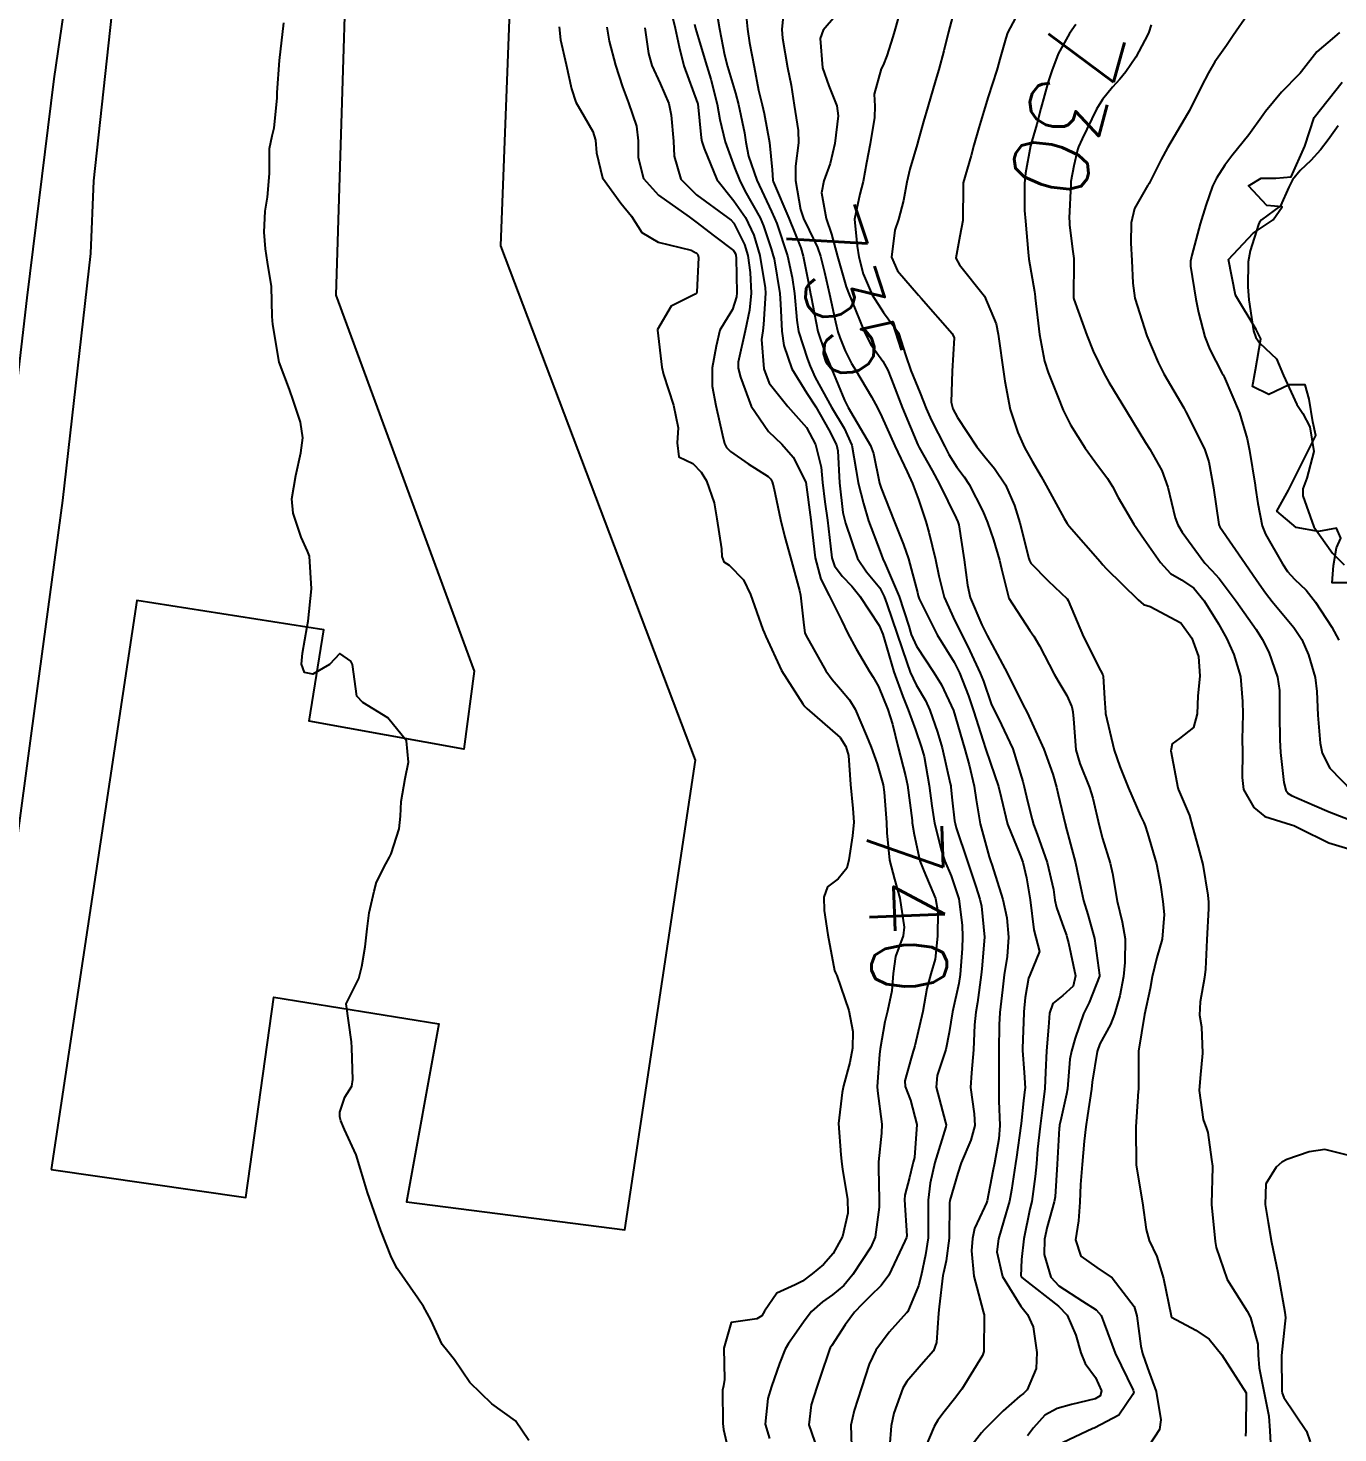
# Model space of a CAD drawing. Header units: metres. Extents: x 318500 to 325275, y 7408834 to 7428799.
# Drawn here: x 323753.2 to 323822.7, y 7420355.9 to 7420430.4 of the extents above; entities that cross this region are included whole.
import ezdxf
from ezdxf.enums import TextEntityAlignment as Align

# ---------------------------------------------------------------- set-up
doc = ezdxf.new("R2010")
doc.units = ezdxf.units.M
doc.header["$MEASUREMENT"] = 0
for name, color, linetype in [('Cotas', 45, 'Continuous'), ('Curvas de Nivel 1m', 11, 'Continuous'), ('Curvas de Nivel 5m', 15, 'Continuous'), ('Edificações', 30, 'Continuous'), ('Hidrografia', 140, 'Continuous'), ('Linha Férrea', 20, 'Continuous'), ('Vias Primárias', 230, 'Continuous')]:
    doc.layers.add(name, color=color, linetype=linetype)
doc.styles.add('Style-STANDARD', font='STANDARD.shx')

msp = doc.modelspace()

# ---------------------------------------------------------------- linework, layer by layer
at = {"layer": 'Curvas de Nivel 1m', "flags": 128}
for points, elevation in [([(323787.147, 7420432.096), (323787.549, 7420430.423), (323787.762, 7420429.443), (323788.004, 7420428.418), (323788.74, 7420426.438), (323788.747, 7420426.41), (323788.924, 7420424.609), (323788.97, 7420424.406), (323789.086, 7420424.033), (323789.755, 7420422.394), (323790.673, 7420421.254), (323791.286, 7420420.371), (323791.721, 7420419.434), (323792.04, 7420418.359), (323792.329, 7420416.64), (323792.346, 7420416.354), (323792.247, 7420414.693), (323792.196, 7420414.356), (323792.125, 7420413.906), (323792.261, 7420412.354), (323792.548, 7420411.577), (323793.536, 7420410.34), (323794.514, 7420409.234), (323795.001, 7420408.322), (323795.291, 7420407.121), (323795.377, 7420406.317), (323795.495, 7420405.284), (323795.626, 7420404.312), (323795.797, 7420402.942), (323795.872, 7420402.308), (323796.001, 7420401.891), (323796.41, 7420401.346), (323796.923, 7420400.81), (323797.352, 7420400.286), (323798.377, 7420398.718), (323798.574, 7420398.268), (323798.663, 7420397.97), (323799.144, 7420396.262), (323799.629, 7420394.955), (323799.91, 7420394.254), (323800.304, 7420393.187), (323800.627, 7420392.245), (323800.754, 7420391.772), (323801.032, 7420390.238), (323801.171, 7420389.158), (323801.319, 7420388.234), (323801.675, 7420386.772), (323801.853, 7420386.225), (323802.198, 7420385.44), (323802.603, 7420384.214), (323802.778, 7420382.823), (323802.798, 7420382.21), (323802.775, 7420381.586), (323802.678, 7420380.212), (323802.606, 7420379.729), (323802.273, 7420378.217), (323802.089, 7420377.12), (323801.911, 7420376.223), (323801.448, 7420374.84), (323801.4, 7420374.23), (323801.887, 7420372.358), (323801.922, 7420372.221), (323801.911, 7420372.113), (323801.335, 7420370.23), (323801.086, 7420369.13), (323800.975, 7420368.23), (323800.978, 7420367.206), (323800.971, 7420366.23), (323800.832, 7420365.33), (323800.611, 7420364.233), (323800.468, 7420363.679), (323799.891, 7420362.32), (323799.861, 7420362.27), (323799.829, 7420362.241), (323798.911, 7420361.218), (323798.204, 7420360.265), (323797.853, 7420359.523), (323797.433, 7420358.276), (323797.046, 7420357.058), (323796.875, 7420356.284), (323796.905, 7420355.171)], 739), ([(323789.742, 7420431.329), (323789.912, 7420430.393), (323790.164, 7420429.005), (323790.324, 7420428.387), (323790.749, 7420426.97), (323790.909, 7420426.377), (323791.224, 7420424.872), (323791.303, 7420424.371), (323791.45, 7420423.628), (323791.893, 7420422.362), (323792.665, 7420420.701), (323792.826, 7420420.348), (323792.939, 7420420.066), (323793.504, 7420418.341), (323793.768, 7420417.193), (323793.889, 7420416.337), (323794.004, 7420414.921), (323794.088, 7420414.335), (323794.565, 7420412.855), (323794.719, 7420412.485), (323794.784, 7420412.327), (323794.986, 7420411.891), (323795.84, 7420410.31), (323796.513, 7420409.193), (323796.926, 7420408.294), (323797.155, 7420406.958), (323797.263, 7420406.288), (323797.54, 7420405.208), (323797.816, 7420404.28), (323798.426, 7420402.645), (323798.574, 7420402.268), (323798.696, 7420401.989), (323799.44, 7420400.26), (323799.945, 7420398.685), (323800.079, 7420398.253), (323800.361, 7420397.621), (323801.275, 7420396.236), (323801.684, 7420395.58), (323802.32, 7420394.22), (323802.898, 7420392.211), (323803.145, 7420391.339), (323803.406, 7420390.203), (323803.516, 7420389.465), (323803.733, 7420388.198), (323804.214, 7420386.453), (323804.302, 7420386.189), (323804.356, 7420386.04), (323804.942, 7420384.182), (323805.145, 7420383.205), (323805.232, 7420382.179), (323805.157, 7420381.168), (323805.006, 7420380.181), (323804.909, 7420379.392), (323804.78, 7420378.183), (323804.738, 7420377.539), (323804.721, 7420376.184), (323804.729, 7420375.524), (323804.717, 7420374.183), (323804.717, 7420373.506), (323804.769, 7420372.183), (323804.719, 7420371.477), (323804.486, 7420370.185), (323804.406, 7420369.773), (323804.097, 7420368.189), (323804.069, 7420368.089), (323803.965, 7420367.863), (323803.424, 7420366.722), (323803.32, 7420366.199), (323803.275, 7420365.542), (323803.389, 7420364.198), (323803.892, 7420362.315), (323803.933, 7420362.189), (323803.944, 7420362.134), (323803.921, 7420360.189), (323803.858, 7420359.989), (323802.754, 7420358.206), (323802.367, 7420357.677), (323801.822, 7420356.996), (323801.487, 7420356.552), (323801.288, 7420356.225), (323800.855, 7420355.169)], 737), ([(323796.817, 7420431.974), (323795.412, 7420430.321), (323795.246, 7420429.87), (323795.377, 7420428.321), (323795.698, 7420427.373), (323796.132, 7420426.309), (323796.198, 7420425.771), (323796.024, 7420424.31), (323795.777, 7420423.24), (323795.434, 7420422.319), (323795.321, 7420421.68), (323795.571, 7420420.316), (323795.838, 7420419.498), (323796.166, 7420418.307), (323796.616, 7420416.703), (323796.775, 7420416.298), (323796.907, 7420415.994), (323797.593, 7420414.285), (323797.94, 7420413.646), (323798.565, 7420412.745), (323798.835, 7420412.267), (323799.029, 7420411.789), (323799.61, 7420410.259), (323800.431, 7420408.321), (323800.463, 7420408.25), (323800.499, 7420408.179), (323801.195, 7420406.947), (323801.572, 7420406.234), (323802.453, 7420404.43), (323802.551, 7420404.218), (323802.595, 7420404.071), (323802.892, 7420402.213), (323803.062, 7420400.866), (323803.209, 7420400.208), (323803.821, 7420398.756), (323804.108, 7420398.194), (323804.363, 7420397.697), (323805.184, 7420396.182), (323806.039, 7420394.456), (323806.187, 7420394.171), (323806.316, 7420393.912), (323807.106, 7420392.158), (323807.59, 7420390.831), (323807.78, 7420390.147), (323807.87, 7420389.76), (323808.241, 7420388.2), (323808.255, 7420388.155), (323808.266, 7420388.113), (323808.799, 7420386.131), (323808.952, 7420385.375), (323809.214, 7420384.124), (323809.442, 7420383.39), (323809.799, 7420382.115), (323810.069, 7420380.173), (323810.062, 7420380.111), (323809.514, 7420378.714), (323809.223, 7420378.123), (323808.776, 7420376.819), (323808.575, 7420376.133), (323808.494, 7420375.714), (323808.361, 7420374.135), (323808.32, 7420373.862), (323808.027, 7420372.586), (323807.95, 7420372.212), (323807.94, 7420372.141), (323807.93, 7420372.053), (323807.812, 7420370.143), (323807.708, 7420368.41), (323807.667, 7420368.145), (323807.287, 7420366.813), (323807.151, 7420366.152), (323807.129, 7420365.35), (323807.483, 7420364.147), (323807.913, 7420363.687), (323809.162, 7420362.86), (323809.895, 7420362.413), (323810.156, 7420362.107), (323810.313, 7420361.678), (323810.887, 7420360.1), (323811.841, 7420358.153), (323811.875, 7420358.08), (323811.879, 7420358.04), (323811.838, 7420357.918), (323811.091, 7420356.82), (323809.81, 7420356.138), (323809.786, 7420356.134), (323809.711, 7420356.111), (323807.801, 7420355.203)], 734), ([(323799.55, 7420431.526), (323799.192, 7420430.266), (323799.1, 7420429.962), (323798.78, 7420428.959), (323798.58, 7420428.466), (323798.485, 7420428.274), (323798.102, 7420426.927), (323798.137, 7420426.279), (323798.134, 7420425.679), (323797.892, 7420424.282), (323797.709, 7420423.281), (323797.53, 7420422.287), (323797.352, 7420421.618), (323797.068, 7420420.294), (323797.203, 7420418.849), (323797.291, 7420418.29), (323797.528, 7420417.385), (323798.005, 7420416.279), (323798.596, 7420415.329), (323799.398, 7420414.262), (323799.79, 7420413.035), (323800.061, 7420412.255), (323800.542, 7420411.049), (323800.86, 7420410.245), (323801.156, 7420409.605), (323801.851, 7420408.23), (323802.077, 7420407.808), (323802.489, 7420407.13), (323802.879, 7420406.609), (323803.155, 7420406.21), (323803.872, 7420404.785), (323804.125, 7420404.195), (323804.436, 7420403.273), (323804.765, 7420402.187), (323804.868, 7420401.733), (323805.253, 7420400.181), (323806.374, 7420398.451), (323806.58, 7420398.167), (323806.881, 7420397.643), (323807.665, 7420396.15), (323807.912, 7420395.722), (323808.329, 7420395.006), (323808.595, 7420394.408), (323808.655, 7420394.135), (323808.679, 7420393.77), (323808.809, 7420392.132), (323809.012, 7420391.396), (323809.532, 7420390.121), (323809.704, 7420389.568), (323810.047, 7420388.113), (323810.23, 7420387.423), (323810.623, 7420386.106), (323810.749, 7420385.558), (323811.007, 7420384.102), (323811.265, 7420383.003), (323811.42, 7420382.097), (323811.406, 7420380.833), (323811.34, 7420380.098), (323811.144, 7420379.07), (323810.861, 7420378.102), (323810.655, 7420377.544), (323810.084, 7420376.517), (323809.932, 7420376.112), (323809.677, 7420374.494), (323809.633, 7420374.116), (323809.43, 7420372.717), (323809.335, 7420372.12), (323809.247, 7420371.356), (323809.146, 7420370.123), (323809.053, 7420369.055), (323809.024, 7420368.124), (323808.945, 7420367.135), (323808.782, 7420366.127), (323809.073, 7420365.264), (323809.925, 7420364.649), (323810.728, 7420364.102), (323811.897, 7420362.589), (323812.048, 7420362.088), (323812.264, 7420360.474), (323812.337, 7420360.083), (323812.609, 7420359.328), (323813.07, 7420358.068), (323813.318, 7420356.565), (323813.253, 7420356.066), (323812.678, 7420355.194)], 733), ([(323802.494, 7420431.902), (323802.061, 7420430.231), (323801.797, 7420429.223), (323801.532, 7420428.239), (323801.359, 7420427.643), (323800.953, 7420426.247), (323800.732, 7420425.475), (323800.462, 7420424.513), (323800.386, 7420424.253), (323800.01, 7420422.947), (323799.845, 7420422.258), (323799.657, 7420421.279), (323799.396, 7420420.263), (323799.212, 7420419.707), (323799.028, 7420418.266), (323799.349, 7420417.543), (323800.463, 7420416.251), (323800.608, 7420416.092), (323802.252, 7420414.225), (323802.348, 7420413.994), (323802.251, 7420412.225), (323802.188, 7420410.573), (323802.283, 7420410.224), (323802.523, 7420409.759), (323803.556, 7420408.204), (323803.972, 7420407.675), (323804.489, 7420407.057), (323805.075, 7420406.184), (323805.551, 7420405.091), (323805.83, 7420404.176), (323806.311, 7420402.281), (323806.345, 7420402.171), (323806.419, 7420402.033), (323807.346, 7420401.093), (323808.348, 7420400.141), (323808.399, 7420400.059), (323809.222, 7420398.127), (323810.111, 7420396.345), (323810.239, 7420396.112), (323810.26, 7420396.032), (323810.327, 7420394.85), (323810.375, 7420394.109), (323810.381, 7420394.048), (323810.843, 7420392.104), (323811.137, 7420391.242), (323811.61, 7420390.096), (323812.245, 7420388.627), (323812.416, 7420388.262), (323812.485, 7420388.086), (323812.615, 7420387.704), (323813.082, 7420386.077), (323813.297, 7420384.97), (323813.427, 7420384.071), (323813.499, 7420383.395), (323813.385, 7420382.072), (323813.111, 7420381.11), (323812.861, 7420380.079), (323812.746, 7420379.455), (323812.456, 7420378.085), (323812.131, 7420376.139), (323812.129, 7420376.089), (323812.129, 7420376.04), (323812.124, 7420374.089), (323812.123, 7420374.015), (323812.028, 7420372.654), (323811.987, 7420372.124), (323811.985, 7420372.09), (323812, 7420370.09), (323812.353, 7420368.084), (323812.532, 7420366.664), (323812.707, 7420366.079), (323813.098, 7420365.233), (323813.45, 7420364.067), (323813.864, 7420362.087), (323813.869, 7420362.06), (323813.874, 7420362.045), (323813.89, 7420362.011), (323815.168, 7420361.326), (323815.878, 7420360.858), (323816.558, 7420360.023), (323817.84, 7420358.01), (323817.825, 7420356.01), (323817.807, 7420355.7)], 732), ([(323779.795, 7420355.477), (323779.077, 7420356.521), (323777.823, 7420357.414), (323776.661, 7420358.552), (323775.852, 7420359.746), (323775.492, 7420360.201), (323775.194, 7420360.57), (323774.586, 7420361.873), (323774.202, 7420362.585), (323773.896, 7420363.021), (323772.81, 7420364.607), (323772.501, 7420365.186), (323771.94, 7420366.62), (323771.229, 7420368.627), (323770.917, 7420369.7), (323770.629, 7420370.634), (323770.013, 7420371.973), (323769.809, 7420372.434), (323769.762, 7420372.644), (323769.765, 7420372.903), (323770.036, 7420373.688), (323770.405, 7420374.276), (323770.447, 7420374.636), (323770.407, 7420376.305), (323770.389, 7420376.637), (323770.1, 7420378.64), (323770.769, 7420379.985), (323770.928, 7420380.632), (323771.109, 7420381.667), (323771.213, 7420382.629), (323771.322, 7420383.475), (323771.576, 7420384.626), (323771.712, 7420385.099), (323772.202, 7420386.069), (323772.401, 7420386.424), (323772.481, 7420386.616), (323772.908, 7420387.932), (323772.98, 7420388.609), (323773.023, 7420389.383), (323773.227, 7420390.606), (323773.408, 7420391.468), (323773.307, 7420392.605), (323772.308, 7420393.826), (323770.984, 7420394.633), (323770.657, 7420394.97), (323770.44, 7420396.649), (323770.343, 7420396.835), (323769.765, 7420397.239), (323769.208, 7420396.661), (323768.335, 7420396.14), (323767.882, 7420396.223), (323767.722, 7420396.679), (323767.776, 7420397.251), (323768.037, 7420398.675), (323768.089, 7420398.959), (323768.255, 7420400.672), (323768.148, 7420402.404), (323768.056, 7420402.675), (323767.705, 7420403.406), (323767.285, 7420404.687), (323767.211, 7420405.439), (323767.421, 7420406.686), (323767.689, 7420407.883), (323767.803, 7420408.68), (323767.679, 7420409.516), (323767.283, 7420410.689), (323767.094, 7420411.25), (323766.55, 7420412.7), (323766.215, 7420414.705), (323766.174, 7420415.118), (323766.132, 7420416.707), (323765.924, 7420418.011), (323765.824, 7420418.712), (323765.753, 7420419.604), (323765.803, 7420420.713), (323765.921, 7420421.462), (323766.027, 7420422.71), (323766.033, 7420424.039), (323766.169, 7420424.708), (323766.285, 7420425.138), (323766.433, 7420426.705), (323766.441, 7420427.008), (323766.567, 7420428.703), (323766.79, 7420430.7)], 742), ([(323788.582, 7420430.632), (323788.638, 7420430.412), (323788.792, 7420429.884), (323789.236, 7420428.403), (323789.438, 7420427.721), (323789.781, 7420426.394), (323789.924, 7420425.585), (323790.197, 7420424.388), (323790.7, 7420423.034), (323790.971, 7420422.376), (323791.257, 7420421.796), (323792.055, 7420420.359), (323792.24, 7420419.94), (323792.644, 7420418.723), (323792.756, 7420418.349), (323792.797, 7420418.189), (323793.108, 7420416.345), (323793.149, 7420415.798), (323793.216, 7420414.344), (323793.322, 7420413.593), (323793.736, 7420412.338), (323794.541, 7420411.057), (323795.019, 7420410.323), (323795.71, 7420409.114), (323796.111, 7420408.306), (323796.178, 7420407.986), (323796.271, 7420406.303), (323796.456, 7420404.723), (323796.548, 7420404.299), (323796.583, 7420404.163), (323797.225, 7420402.288), (323797.71, 7420401.578), (323798.404, 7420400.716), (323798.644, 7420400.268), (323798.782, 7420399.879), (323799.331, 7420398.26), (323799.837, 7420396.766), (323800.014, 7420396.253), (323800.333, 7420395.568), (323800.829, 7420394.746), (323801.066, 7420394.239), (323801.469, 7420393.066), (323801.716, 7420392.229), (323802.148, 7420390.336), (323802.17, 7420390.221), (323802.179, 7420390.141), (323802.252, 7420389.455), (323802.376, 7420388.352), (323802.401, 7420388.218), (323802.466, 7420387.987), (323803.052, 7420386.207), (323803.51, 7420384.88), (323803.721, 7420384.197), (323803.806, 7420383.825), (323803.956, 7420382.193), (323803.829, 7420380.501), (323803.787, 7420380.195), (323803.592, 7420378.713), (323803.506, 7420378.199), (323803.426, 7420377.533), (323803.379, 7420376.201), (323803.278, 7420374.986), (323803.212, 7420374.203), (323803.415, 7420372.813), (323803.451, 7420372.199), (323803.23, 7420371.42), (323802.73, 7420370.209), (323802.546, 7420369.657), (323802.117, 7420368.218), (323802.104, 7420368.082), (323802.096, 7420366.218), (323801.928, 7420365.004), (323801.78, 7420364.363), (323801.756, 7420364.222), (323801.558, 7420362.56), (323801.524, 7420362.224), (323801.421, 7420360.67), (323801.251, 7420360.226), (323800.599, 7420359.486), (323799.844, 7420358.613), (323799.626, 7420358.243), (323799.15, 7420356.92), (323799.004, 7420356.252), (323798.927, 7420355.119)], 738), ([(323791.332, 7420430.899), (323791.392, 7420430.371), (323791.504, 7420429.655), (323791.752, 7420428.365), (323791.976, 7420427.137), (323792.166, 7420426.359), (323792.281, 7420425.902), (323792.554, 7420424.352), (323792.698, 7420422.908), (323792.727, 7420422.35), (323792.747, 7420422.292), (323793.579, 7420420.341), (323794.219, 7420418.759), (323794.349, 7420418.333), (323794.619, 7420416.919), (323794.734, 7420416.328), (323794.759, 7420416.176), (323795.117, 7420414.322), (323795.485, 7420413.232), (323795.857, 7420412.311), (323796.536, 7420410.679), (323796.722, 7420410.297), (323797.035, 7420409.78), (323797.916, 7420408.279), (323798.072, 7420407.853), (323798.398, 7420406.271), (323798.476, 7420406.008), (323799.176, 7420404.263), (323799.666, 7420403.023), (323799.932, 7420402.255), (323800.402, 7420400.472), (323800.443, 7420400.292), (323800.454, 7420400.249), (323800.502, 7420400.145), (323801.453, 7420398.234), (323802.348, 7420396.776), (323802.64, 7420396.215), (323803.107, 7420394.988), (323803.376, 7420394.204), (323803.897, 7420392.595), (323804.024, 7420392.194), (323804.278, 7420391.418), (323804.699, 7420390.186), (323804.838, 7420389.601), (323805.183, 7420388.181), (323805.853, 7420386.536), (323806, 7420386.172), (323806.198, 7420385.338), (323806.378, 7420384.167), (323806.58, 7420382.58), (323806.693, 7420382.162), (323806.889, 7420381.419), (323806.362, 7420380.167), (323806.291, 7420380.004), (323806.112, 7420378.984), (323806.054, 7420378.217), (323806.048, 7420378.171), (323805.982, 7420376.27), (323805.982, 7420376.171), (323806.063, 7420375.01), (323806.112, 7420374.169), (323806.109, 7420374.109), (323806.04, 7420373.503), (323805.899, 7420372.294), (323805.888, 7420372.171), (323805.662, 7420370.514), (323805.613, 7420370.174), (323805.401, 7420368.754), (323805.287, 7420368.177), (323804.992, 7420367.142), (323804.702, 7420366.182), (323804.624, 7420365.492), (323804.923, 7420364.18), (323805.897, 7420362.604), (323806.24, 7420362.156), (323806.536, 7420361.498), (323806.746, 7420360.151), (323806.708, 7420359.295), (323806.232, 7420358.156), (323806.028, 7420357.967), (323805.835, 7420357.819), (323804.951, 7420357.045), (323804.086, 7420356.186), (323803.95, 7420356.046), (323803.805, 7420355.881), (323803.063, 7420354.929)], 736), ([(323805.745, 7420431.246), (323805.188, 7420430.186), (323805.087, 7420429.896), (323804.779, 7420428.786), (323804.651, 7420428.313), (323804.613, 7420428.192), (323804.164, 7420426.784), (323803.984, 7420426.201), (323803.666, 7420425.143), (323803.399, 7420424.21), (323803.251, 7420423.673), (323802.839, 7420422.218), (323802.825, 7420422.081), (323802.809, 7420420.218), (323802.652, 7420419.387), (323802.441, 7420418.223), (323802.635, 7420417.857), (323803.97, 7420416.2), (323804.588, 7420414.733), (323804.688, 7420414.189), (323804.709, 7420414.059), (323804.973, 7420412.186), (323805.041, 7420411.697), (323805.318, 7420410.182), (323805.724, 7420408.966), (323806.086, 7420408.174), (323806.493, 7420407.438), (323806.963, 7420406.641), (323807.236, 7420406.159), (323808.192, 7420404.406), (323808.344, 7420404.142), (323808.448, 7420403.996), (323810.095, 7420402.115), (323810.246, 7420401.94), (323810.416, 7420401.75), (323812.106, 7420400.093), (323812.396, 7420399.847), (323812.749, 7420399.73), (323814.382, 7420398.86), (323814.968, 7420398.051), (323815.315, 7420397.086), (323815.392, 7420396.044), (323815.285, 7420395.001), (323815.242, 7420394.046), (323815.043, 7420393.315), (323814.3, 7420392.725), (323813.91, 7420392.452), (323813.852, 7420392.067), (323814.213, 7420390.108), (323814.231, 7420390.06), (323814.24, 7420390.041), (323814.259, 7420389.997), (323814.835, 7420388.64), (323815.003, 7420388.049), (323815.299, 7420386.969), (323815.543, 7420386.04), (323815.812, 7420384.409), (323815.85, 7420384.035), (323815.841, 7420383.7), (323815.752, 7420382.036), (323815.692, 7420380.481), (323815.633, 7420380.037), (323815.397, 7420378.755), (323815.376, 7420378.041), (323815.477, 7420377.422), (323815.524, 7420376.038), (323815.397, 7420374.702), (323815.358, 7420374.04), (323815.559, 7420372.505), (323815.735, 7420372.034), (323815.802, 7420371.817), (323816.003, 7420370.379), (323816.051, 7420370.029), (323816.052, 7420369.977), (323816.005, 7420368.03), (323816.006, 7420367.994), (323816.208, 7420366.027), (323816.256, 7420365.717), (323816.842, 7420364.021), (323817.895, 7420362.341), (323818.066, 7420362.007), (323818.456, 7420360.582), (323818.489, 7420360.001), (323818.536, 7420359.323), (323818.805, 7420357.996), (323819.053, 7420356.76), (323819.104, 7420355.991), (323819.141, 7420355.328)], 731), ([(323812.805, 7420430.599), (323812.683, 7420430.209), (323812.633, 7420430.092), (323811.998, 7420428.882), (323811.467, 7420428.103), (323811.149, 7420427.722), (323810.758, 7420427.298), (323810.222, 7420426.644), (323809.9, 7420426.123), (323809.145, 7420424.555), (323808.954, 7420424.136), (323808.892, 7420423.962), (323808.705, 7420423.119), (323808.55, 7420422.284), (323808.535, 7420422.142), (323808.463, 7420420.343), (323808.467, 7420420.143), (323808.479, 7420419.963), (323808.644, 7420418.572), (323808.694, 7420418.193), (323808.701, 7420418.139), (323808.699, 7420418.079), (323808.685, 7420416.139), (323808.704, 7420416.043), (323809.386, 7420414.128), (323809.732, 7420413.283), (323810.293, 7420412.114), (323810.553, 7420411.644), (323811.489, 7420410.1), (323812.505, 7420408.439), (323812.725, 7420408.087), (323813.362, 7420406.95), (323813.693, 7420406.072), (323814.076, 7420404.445), (323814.214, 7420404.064), (323814.444, 7420403.67), (323815.648, 7420402.042), (323816.022, 7420401.642), (323816.412, 7420401.228), (323817.322, 7420400.021), (323818.377, 7420398.509), (323818.701, 7420398.005), (323819.043, 7420397.316), (323819.513, 7420395.992), (323819.615, 7420395.273), (323819.616, 7420393.991), (323819.625, 7420392.665), (323819.657, 7420391.989), (323819.851, 7420390.401), (323819.941, 7420389.985), (323820.077, 7420389.802), (323820.257, 7420389.703), (323821.463, 7420389.173), (323822.249, 7420388.843), (323824.03, 7420388.144)], 729), ([(323817.917, 7420431.129), (323817.162, 7420430.035), (323817.011, 7420429.823), (323816.792, 7420429.51), (323816.19, 7420428.634), (323815.837, 7420428.049), (323815.466, 7420427.342), (323814.841, 7420426.058), (323814.738, 7420425.879), (323813.671, 7420424.076), (323813.342, 7420423.449), (323812.691, 7420422.184), (323812.655, 7420422.125), (323812.631, 7420422.091), (323811.913, 7420420.856), (323811.735, 7420420.099), (323811.734, 7420419.014), (323811.786, 7420418.099), (323811.833, 7420416.886), (323811.934, 7420416.097), (323812.58, 7420414.09), (323813.169, 7420412.684), (323813.474, 7420412.076), (323814.533, 7420410.268), (323814.65, 7420410.058), (323814.777, 7420409.806), (323815.643, 7420408.043), (323815.86, 7420407.405), (323816.115, 7420406.035), (323816.4, 7420404.081), (323816.414, 7420404.031), (323816.449, 7420403.97), (323817.789, 7420402.016), (323818.411, 7420401.112), (323818.865, 7420400.464), (323819.232, 7420399.998), (323820.38, 7420398.614), (323820.801, 7420397.974), (323821.154, 7420397.172), (323821.501, 7420395.963), (323821.589, 7420395.217), (323821.648, 7420393.96), (323821.771, 7420392.484), (323821.881, 7420391.956), (323822.278, 7420391.146), (323823.47, 7420389.938)], 728), ([(323781.403, 7420430.504), (323781.472, 7420429.814), (323781.775, 7420428.5), (323782.05, 7420427.197), (323782.282, 7420426.495), (323782.732, 7420425.737), (323783.183, 7420424.941), (323783.326, 7420424.481), (323783.378, 7420423.812), (323783.69, 7420422.475), (323784.67, 7420421.14), (323785.236, 7420420.451), (323785.781, 7420419.573), (323786.646, 7420419.069), (323788.409, 7420418.646), (323788.641, 7420418.503), (323788.697, 7420418.465), (323788.749, 7420418.408), (323788.786, 7420418.26), (323788.696, 7420416.409), (323788.669, 7420416.35), (323788.609, 7420416.312), (323787.343, 7420415.678), (323786.621, 7420414.43), (323786.617, 7420414.393), (323786.841, 7420412.427), (323786.936, 7420412.045), (323787.47, 7420410.421), (323787.72, 7420409.21), (323787.667, 7420408.418), (323787.747, 7420407.672), (323788.489, 7420407.318), (323788.939, 7420406.857), (323789.212, 7420406.399), (323789.621, 7420405.234), (323789.766, 7420404.39), (323790.017, 7420402.795), (323790.031, 7420402.386), (323790.131, 7420402.098), (323790.415, 7420401.923), (323791.18, 7420401.141), (323791.544, 7420400.363), (323792.208, 7420398.517), (323792.275, 7420398.351), (323792.367, 7420398.133), (323793.197, 7420396.341), (323794.322, 7420394.561), (323794.426, 7420394.433), (323794.537, 7420394.327), (323796.297, 7420392.773), (323796.615, 7420392.295), (323796.75, 7420391.826), (323796.851, 7420390.291), (323796.979, 7420389.02), (323797.024, 7420388.288), (323796.963, 7420387.555), (323796.766, 7420386.292), (323796.657, 7420385.839), (323796.195, 7420385.283), (323795.638, 7420384.858), (323795.443, 7420384.311), (323795.454, 7420383.592), (323795.643, 7420382.308), (323796.013, 7420380.42), (323796.063, 7420380.301), (323796.128, 7420380.15), (323796.767, 7420378.29), (323796.973, 7420377.171), (323796.956, 7420376.287), (323796.823, 7420375.534), (323796.489, 7420374.293), (323796.404, 7420373.936), (323796.22, 7420372.297), (323796.349, 7420370.64), (323796.378, 7420370.294), (323796.435, 7420369.852), (323796.697, 7420368.289), (323796.708, 7420367.539), (323796.423, 7420366.293), (323795.931, 7420365.39), (323795.414, 7420364.816), (323794.823, 7420364.311), (323794.302, 7420363.928), (323793.911, 7420363.739), (323792.939, 7420363.3), (323792.289, 7420362.344), (323792.144, 7420362.089), (323791.884, 7420361.929), (323790.52, 7420361.731), (323790.128, 7420360.376), (323790.171, 7420358.703), (323790.109, 7420358.376), (323790.067, 7420358.146), (323790.087, 7420356.376), (323790.122, 7420356.058), (323790.506, 7420354.369)], 742), ([(323783.93, 7420430.473), (323784.058, 7420429.74), (323784.389, 7420428.466), (323784.753, 7420427.307), (323785.073, 7420426.455), (323785.499, 7420425.22), (323785.598, 7420424.447), (323785.588, 7420423.565), (323785.872, 7420422.442), (323786.677, 7420421.568), (323788.299, 7420420.414), (323788.657, 7420420.143), (323789.636, 7420419.381), (323790.642, 7420418.624), (323790.742, 7420418.479), (323790.773, 7420418.378), (323790.793, 7420418.222), (323790.832, 7420416.377), (323790.811, 7420416.173), (323790.597, 7420415.487), (323790.17, 7420414.803), (323789.925, 7420414.39), (323789.731, 7420413.552), (323789.523, 7420412.396), (323789.515, 7420411.426), (323789.705, 7420410.392), (323790.064, 7420408.83), (323790.171, 7420408.385), (323790.278, 7420408.164), (323790.496, 7420407.951), (323791.432, 7420407.308), (323792.483, 7420406.632), (323792.628, 7420406.495), (323792.705, 7420406.348), (323792.785, 7420406.037), (323793.145, 7420404.343), (323793.37, 7420403.406), (323793.665, 7420402.338), (323794.157, 7420400.578), (323794.207, 7420400.332), (323794.376, 7420398.738), (323794.437, 7420398.329), (323794.482, 7420398.215), (323795.545, 7420396.312), (323795.88, 7420395.851), (323796.33, 7420395.347), (323796.804, 7420394.772), (323797.095, 7420394.288), (323797.7, 7420392.878), (323797.955, 7420392.275), (323798.277, 7420391.388), (323798.586, 7420390.267), (323798.644, 7420389.878), (323798.757, 7420388.265), (323798.782, 7420387.714), (323798.919, 7420386.263), (323799.186, 7420385.269), (323799.469, 7420384.257), (323799.701, 7420382.719), (323799.644, 7420382.255), (323799.248, 7420381.154), (323799.112, 7420380.26), (323799.043, 7420379.334), (323798.816, 7420378.263), (323798.67, 7420377.688), (323798.43, 7420376.266), (323798.386, 7420375.956), (323798.261, 7420374.268), (323798.28, 7420374.034), (323798.522, 7420372.265), (323798.5, 7420371.78), (323798.345, 7420370.267), (323798.331, 7420369.929), (323798.374, 7420368.264), (323798.378, 7420367.85), (323798.162, 7420366.267), (323797.935, 7420365.731), (323796.982, 7420364.284), (323796.502, 7420363.7), (323795.904, 7420363.212), (323795.365, 7420362.838), (323794.787, 7420362.311), (323794.393, 7420361.804), (323793.871, 7420361.054), (323793.562, 7420360.627), (323793.38, 7420360.327), (323793.085, 7420359.564), (323792.662, 7420358.338), (323792.464, 7420357.707), (323792.328, 7420356.342), (323792.553, 7420355.584)], 741), ([(323822.802, 7420430.196), (323822.677, 7420430.085), (323822.531, 7420429.963), (323821.593, 7420429.167), (323820.772, 7420428.118), (323820.712, 7420428.04), (323820.651, 7420427.982), (323819.718, 7420427.033), (323818.878, 7420426.008), (323818.738, 7420425.822), (323817.977, 7420424.768), (323817.385, 7420424.023), (323817.088, 7420423.653), (323816.707, 7420423.15), (323816.268, 7420422.465), (323816.066, 7420422.039), (323815.703, 7420421.016), (323815.408, 7420420.049), (323814.959, 7420418.372), (323814.897, 7420418.056), (323814.899, 7420417.793), (323815.169, 7420416.052), (323815.319, 7420415.33), (323815.644, 7420414.044), (323815.91, 7420413.377), (323816.561, 7420412.142), (323816.617, 7420412.029), (323816.674, 7420411.913), (323817.492, 7420410.02), (323817.894, 7420408.631), (323818.015, 7420408.015), (323818.324, 7420406.169), (323818.346, 7420406.011), (323818.468, 7420405.204), (323818.696, 7420404.006), (323818.873, 7420403.574), (323819.767, 7420401.99), (323820.029, 7420401.599), (323820.412, 7420401.187), (323821.031, 7420400.595), (323821.52, 7420399.963), (323822.38, 7420398.635), (323822.765, 7420397.946)], 727), ([(323822.733, 7420425.245), (323822.198, 7420424.493), (323821.78, 7420423.969), (323821.283, 7420423.4), (323820.703, 7420422.869), (323820.301, 7420422.381), (323820.113, 7420421.989), (323819.668, 7420421.002), (323818.664, 7420420.253), (323818.55, 7420420.123), (323818.5, 7420420.012), (323818.049, 7420418.613), (323817.945, 7420418.017), (323817.934, 7420416.703), (323817.986, 7420416.016), (323818.234, 7420414.365), (323818.35, 7420414.012), (323818.577, 7420413.704), (323819.449, 7420412.877), (323819.832, 7420411.991), (323820.537, 7420410.455), (323820.852, 7420409.975), (323821.222, 7420409.267), (323821.432, 7420407.966), (323821.065, 7420406.55), (323820.858, 7420405.974), (323820.845, 7420405.604), (323821.426, 7420403.965), (323822.429, 7420402.557), (323823.048, 7420401.944)], 726)]:
    msp.add_lwpolyline(points, dxfattribs=dict(at, elevation=elevation))
at = {"layer": 'Curvas de Nivel 5m', "flags": 128}
for points, elevation in [([(323793.358, 7420431.801), (323793.214, 7420430.346), (323793.246, 7420429.893), (323793.515, 7420428.343), (323793.702, 7420427.394), (323793.869, 7420426.339), (323794.073, 7420424.99), (323794.097, 7420424.336), (323793.937, 7420423.102), (323793.93, 7420422.338), (323794.204, 7420420.798), (323794.36, 7420420.333), (323794.654, 7420419.703), (323795.105, 7420418.783), (323795.259, 7420418.321), (323795.47, 7420417.475), (323795.744, 7420416.313), (323796.064, 7420414.832), (323796.185, 7420414.306), (323796.281, 7420414.008), (323796.57, 7420413.296), (323796.905, 7420412.637), (323797.12, 7420412.292), (323797.961, 7420410.857), (323798.291, 7420410.274), (323798.523, 7420409.797), (323799.203, 7420408.263), (323799.866, 7420406.877), (323800.142, 7420406.253), (323800.467, 7420405.405), (323800.858, 7420404.244), (323801.006, 7420403.678), (323801.366, 7420402.236), (323801.543, 7420401.365), (323801.826, 7420400.229), (323802.381, 7420398.98), (323802.784, 7420398.214), (323803.176, 7420397.389), (323803.731, 7420396.199), (323803.904, 7420395.765), (323804.324, 7420394.572), (323804.49, 7420394.188), (323804.713, 7420393.787), (323805.461, 7420392.178), (323805.997, 7420390.44), (323806.065, 7420390.172), (323806.252, 7420389.404), (323806.498, 7420388.422), (323806.566, 7420388.165), (323806.749, 7420387.646), (323807.279, 7420386.154), (323807.616, 7420384.721), (323807.698, 7420384.147), (323807.783, 7420383.753), (323808.165, 7420382.658), (323808.308, 7420382.284), (323808.349, 7420382.137), (323808.411, 7420381.882), (323808.787, 7420380.13), (323808.666, 7420379.588), (323808.114, 7420379.085), (323807.585, 7420378.67), (323807.405, 7420378.15), (323807.355, 7420377.414), (323807.254, 7420376.152), (323807.197, 7420375.019), (323807.162, 7420374.153), (323807.046, 7420373.144), (323806.917, 7420372.157), (323806.776, 7420370.926), (323806.714, 7420370.159), (323806.658, 7420369.492), (323806.468, 7420368.163), (323806.376, 7420367.752), (323806.046, 7420366.168), (323805.929, 7420365.08), (323805.897, 7420364.193), (323805.9, 7420364.17), (323805.92, 7420364.145), (323806.028, 7420364.059), (323807.897, 7420362.61), (323808.346, 7420362.133), (323808.807, 7420361.059), (323809.077, 7420360.122), (323809.302, 7420359.559), (323809.851, 7420358.812), (323810.177, 7420358.105), (323810.104, 7420357.838), (323809.834, 7420357.693), (323808.58, 7420357.378), (323807.825, 7420357.171), (323807.156, 7420356.811), (323806.565, 7420356.152), (323806.245, 7420355.716)], 735), ([(323808.805, 7420430.613), (323808.474, 7420430.145), (323807.869, 7420429.068), (323807.526, 7420428.159), (323807.343, 7420427.579), (323806.956, 7420426.167), (323806.732, 7420425.325), (323806.468, 7420424.427), (323806.407, 7420424.173), (323806.139, 7420422.735), (323806.078, 7420422.176), (323806.088, 7420420.756), (323806.129, 7420420.175), (323806.278, 7420418.539), (323806.321, 7420418.173), (323806.614, 7420416.452), (323806.653, 7420416.169), (323806.658, 7420416.12), (323806.885, 7420414.165), (323807.154, 7420412.75), (323807.343, 7420412.158), (323807.863, 7420410.828), (323808.134, 7420410.146), (323808.518, 7420409.367), (323809.298, 7420408.128), (323809.808, 7420407.435), (323810.484, 7420406.535), (323810.749, 7420406.107), (323811.059, 7420405.516), (323811.879, 7420404.096), (323812.438, 7420403.3), (323813.294, 7420402.077), (323813.838, 7420401.492), (323814.411, 7420401.157), (323815.059, 7420400.703), (323815.622, 7420400.042), (323816.382, 7420398.82), (323816.813, 7420398.026), (323817.192, 7420397.187), (323817.536, 7420396.018), (323817.657, 7420394.686), (323817.659, 7420394.017), (323817.635, 7420392.682), (323817.641, 7420392.016), (323817.633, 7420390.653), (323817.707, 7420390.016), (323818.25, 7420389.06), (323818.84, 7420388.595), (323820.242, 7420388.151), (323820.372, 7420388.109), (323820.651, 7420387.974), (323822.229, 7420387.192), (323823.289, 7420386.875)], 730), ([(323785.944, 7420430.443), (323786.137, 7420429.082), (323786.309, 7420428.437), (323786.756, 7420427.482), (323787.216, 7420426.425), (323787.345, 7420425.813), (323787.456, 7420424.423), (323787.499, 7420423.631), (323787.849, 7420422.418), (323788.677, 7420421.572), (323790.327, 7420420.385), (323790.519, 7420420.243), (323790.657, 7420420.069), (323791.223, 7420418.948), (323791.404, 7420418.369), (323791.537, 7420417.455), (323791.577, 7420416.365), (323791.502, 7420415.461), (323791.274, 7420414.37), (323790.889, 7420412.7), (323790.889, 7420412.375), (323791.021, 7420411.905), (323791.586, 7420410.364), (323792.51, 7420409.019), (323793.217, 7420408.343), (323793.813, 7420407.657), (323794.48, 7420406.33), (323794.743, 7420404.326), (323794.782, 7420403.988), (323794.976, 7420402.322), (323795.276, 7420401.184), (323795.718, 7420400.31), (323796.381, 7420399.002), (323796.716, 7420398.295), (323797.152, 7420397.495), (323797.854, 7420396.277), (323798.051, 7420395.988), (323798.332, 7420395.49), (323798.827, 7420394.265), (323799.077, 7420393.494), (323799.39, 7420392.259), (323799.768, 7420390.755), (323799.873, 7420390.254), (323800.119, 7420388.373), (323800.133, 7420388.251), (323800.231, 7420387.628), (323800.534, 7420386.245), (323800.741, 7420385.703), (323801.358, 7420384.232), (323801.481, 7420383.538), (323801.469, 7420382.23), (323801.35, 7420381.023), (323801.123, 7420380.235), (323800.901, 7420379.456), (323800.685, 7420378.241), (323800.259, 7420376.424), (323800.212, 7420376.248), (323800.183, 7420376.144), (323800.073, 7420375.767), (323799.744, 7420374.564), (323799.756, 7420374.253), (323800.039, 7420373.534), (323800.38, 7420372.245), (323800.242, 7420370.486), (323800.183, 7420370.247), (323800.147, 7420370.099), (323799.988, 7420369.43), (323799.733, 7420368.485), (323799.717, 7420368.244), (323799.848, 7420366.335), (323799.827, 7420366.242), (323799.74, 7420366.045), (323798.883, 7420364.256), (323798.478, 7420363.695), (323797.903, 7420363.131), (323797.47, 7420362.703), (323797.075, 7420362.282), (323796.563, 7420361.606), (323795.863, 7420360.515), (323795.776, 7420360.386), (323795.736, 7420360.301), (323795.256, 7420358.896), (323795.069, 7420358.308), (323794.762, 7420357.375), (323794.641, 7420356.312), (323795.11, 7420354.987)], 740), ([(323823.36, 7420370.586), (323822.015, 7420370.919), (323821.179, 7420370.796), (323820.006, 7420370.392), (323819.741, 7420370.247), (323819.438, 7420369.988), (323818.884, 7420369.099), (323818.844, 7420367.997), (323819.004, 7420367.038), (323819.195, 7420365.991), (323819.52, 7420364.393), (323819.597, 7420363.985), (323819.894, 7420362.276), (323819.933, 7420361.979), (323819.887, 7420361.66), (323819.722, 7420359.982), (323819.736, 7420358.087), (323819.756, 7420357.981), (323819.837, 7420357.75), (323821.039, 7420355.962), (323821.247, 7420355.4)], 730)]:
    msp.add_lwpolyline(points, dxfattribs=dict(at, elevation=elevation))
at = {"layer": 'Edificações'}
msp.add_lwpolyline([(323754.456, 7420369.857), (323764.773, 7420368.374), (323766.258, 7420378.993), (323775.012, 7420377.588), (323773.293, 7420368.14), (323784.877, 7420366.648), (323788.63, 7420391.58), (323778.309, 7420418.876), (323779.401, 7420447.517), (323775.258, 7420450.406), (323770.412, 7420444.159), (323769.547, 7420416.252), (323776.895, 7420396.302), (323776.347, 7420392.164), (323768.14, 7420393.647), (323768.922, 7420398.488), (323758.996, 7420400.045), (323754.456, 7420369.857)], close=True, dxfattribs=at)
at = {"layer": 'Hidrografia'}
msp.add_lwpolyline([(323823.182, 7420400.995), (323822.404, 7420400.995), (323822.485, 7420401.902), (323822.629, 7420402.842), (323822.874, 7420403.354), (323822.629, 7420403.885), (323821.687, 7420403.722), (323820.5, 7420403.926), (323819.464, 7420404.796), (323820.09, 7420405.906), (323821.544, 7420408.816), (323821.382, 7420409.542), (323821.18, 7420410.732), (323820.978, 7420411.499), (323820.13, 7420411.499), (323819.04, 7420410.987), (323818.172, 7420411.411), (323818.334, 7420412.298), (323818.616, 7420413.932), (323818.374, 7420414.436), (323817.284, 7420416.251), (323816.902, 7420418.157), (323818.214, 7420419.548), (323819.284, 7420420.254), (323819.748, 7420420.94), (323818.941, 7420421.021), (323817.973, 7420422.06), (323818.639, 7420422.463), (323819.426, 7420422.463), (323820.234, 7420422.544), (323820.96, 7420424.157), (323821.445, 7420425.69), (323822.941, 7420427.554)], dxfattribs=at)
at = {"layer": 'Linha Férrea'}
for points in [[(323843.705, 7420529.863, -0.339852), (323771.4, 7420065.587), (323704.487, 7420002.468, 0.137972), (323573.117, 7419776.141), (323569.018, 7419760.257, 0.009911), (323565.266, 7419744.042), (323557.569, 7419705.285), (323544.41, 7419647.347), (323509.546, 7419502.298), (323475.425, 7419363.32), (323454.167, 7419264.774, -0.048865), (323374.489, 7419022.071), (323336.216, 7418936.841), (323318.171, 7418898.232), (323303.703, 7418864.835, 0.016709)], [(323303.703, 7418864.835), (323318.171, 7418898.232), (323336.216, 7418936.841), (323374.489, 7419022.071, 0.048865), (323454.167, 7419264.774), (323475.425, 7419363.32), (323509.546, 7419502.298), (323544.41, 7419647.347), (323557.569, 7419705.285), (323565.266, 7419744.042, -0.009911), (323569.018, 7419760.257), (323573.117, 7419776.141, -0.137972), (323704.487, 7420002.468), (323771.4, 7420065.587, 0.339852), (323843.705, 7420529.863, 0.104587)], [(323840.146, 7420527.887, -0.339824), (323768.602, 7420068.543), (323704.141, 7420007.763, 0.140169), (323569.283, 7419777.13), (323565.155, 7419761.392, -0.000234), (323561.228, 7419744.645), (323553.453, 7419705.875), (323540.362, 7419648.042), (323505.529, 7419503.284), (323471.394, 7419364.249), (323450.124, 7419265.645, -0.047372), (323375.492, 7419034.63), (323347.077, 7418970.203), (323316.211, 7418903.384), (323295.96, 7418857.357)], [(323295.96, 7418857.357), (323316.211, 7418903.384), (323347.077, 7418970.203), (323375.492, 7419034.63, 0.047372), (323450.124, 7419265.645), (323471.394, 7419364.249), (323505.529, 7419503.284), (323540.362, 7419648.042), (323553.453, 7419705.875), (323561.228, 7419744.645, 0.000234), (323565.155, 7419761.392), (323569.283, 7419777.13, -0.140169), (323704.141, 7420007.763), (323768.602, 7420068.543, 0.339824), (323840.146, 7420527.887, 0.098634)]]:
    msp.add_lwpolyline(points, format="xyb", dxfattribs=at)
at = {"layer": 'Vias Primárias'}
for points in [[(323415.833, 7419583.302), (323419.047, 7419572.746), (323421.03, 7419562.086), (323421.351, 7419557.374), (323421.618, 7419546.016), (323420.655, 7419534.774), (323419.854, 7419529.552), (323419.495, 7419524.986, 0.238184), (323422.135, 7419522.665), (323425.333, 7419521.775), (323439.384, 7419519.04), (323447.038, 7419517.341, 0.392019), (323449.506, 7419518.783), (323449.894, 7419520.081), (323454.112, 7419536.783), (323456.933, 7419548.508), (323462.14, 7419572.405), (323463.204, 7419579.599, 0.075507), (323463.151, 7419593.445, 0), (323461.926, 7419601.304, 0.173993), (323443.828, 7419629.608, 0.279998), (323404.325, 7419640.182, 0.277838)], [(323934.92, 7420316.776, 0), (323936.242, 7420308.849)], [(323715.644, 7420145.548, 0), (323709.04, 7420132.939)], [(323939.281, 7420278.615, 0), (323933.27, 7420270.921)], [(323840.737, 7420005.613, 0), (323839.679, 7420000.995, -0.226003)], [(323831.088, 7420001.787, 0), (323833.844, 7420008.443, 0.220888)], [(323788.384, 7420495.965), (323787.885, 7420492.153), (323787.308, 7420488.85, -0.097732), (323780.193, 7420470.835), (323777.294, 7420466.525), (323770.711, 7420457.548), (323765.621, 7420450.611, 0.048889), (323761.783, 7420444.136, 0.05186), (323758.89, 7420435.796), (323757.742, 7420431.943), (323756.695, 7420422.32), (323756.545, 7420418.467), (323755.05, 7420405.358), (323753.702, 7420395.375), (323751.757, 7420380.815), (323749.457, 7420365.588), (323747.288, 7420347.974)], [(323783.271, 7420486.815, -0.126931), (323765.932, 7420456.544, 0.107631), (323757.844, 7420442.71), (323755.727, 7420435.491), (323754.583, 7420427.734), (323753.154, 7420416.11), (323751.96, 7420405.711), (323750.243, 7420391.649), (323748.049, 7420376.68, -0.531334), (323744.603, 7420376.769), (323746.43, 7420390.54), (323748.816, 7420407.65), (323751.056, 7420423.76), (323751.867, 7420430.319, -0.03371), (323754.106, 7420441.929, -0.020989), (323757.585, 7420453.184, -0.005309), (323762.637, 7420466.921), (323766.881, 7420474.797, 0.097129), (323770.179, 7420485.057, 0.382722), (323778.168, 7420482.25, 0.209759), (323783.271, 7420486.815, 0.212816)]]:
    msp.add_lwpolyline(points, format="xyb", dxfattribs=at)

# ---------------------------------------------------------------- texts
at = {"layer": 'Cotas', "style": 'Style-STANDARD'}
for s, rotation, p in [('730', 254.6544, (323808.34, 7420426.13, 730)), ('735', 287.94988, (323796.471, 7420416.441, 735)), ('740', 272.14272, (323799.851, 7420383.794, 740))]:
    msp.add_text(s, height=4, rotation=rotation, dxfattribs=at).set_placement(p, align=Align.MIDDLE_CENTER)

doc.saveas('drawing.dxf')
